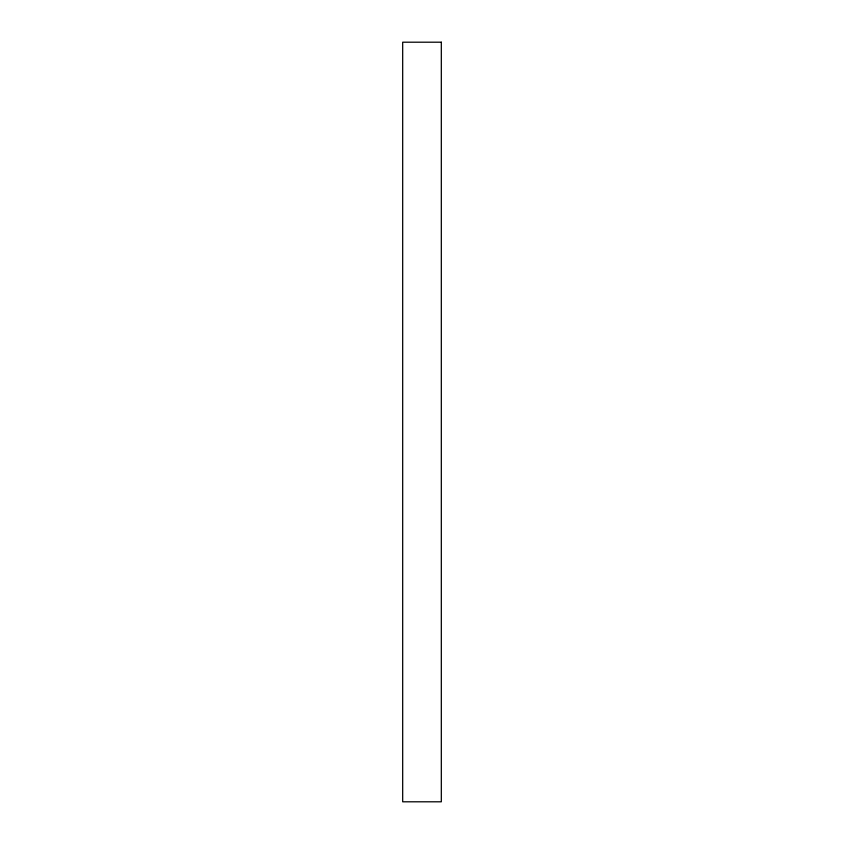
<?xml version="1.0" encoding="UTF-8"?>
<svg xmlns="http://www.w3.org/2000/svg" width="844" height="844" viewBox="0 0 844 844"><rect width="100%" height="100%" fill="white"/><g stroke="black" fill="none" stroke-linecap="round" stroke-linejoin="round"><path stroke-width="1.27" d="M441.317 42.2L402.683 42.2L402.683 801.8L441.317 801.8L441.317 42.2"/></g></svg>
